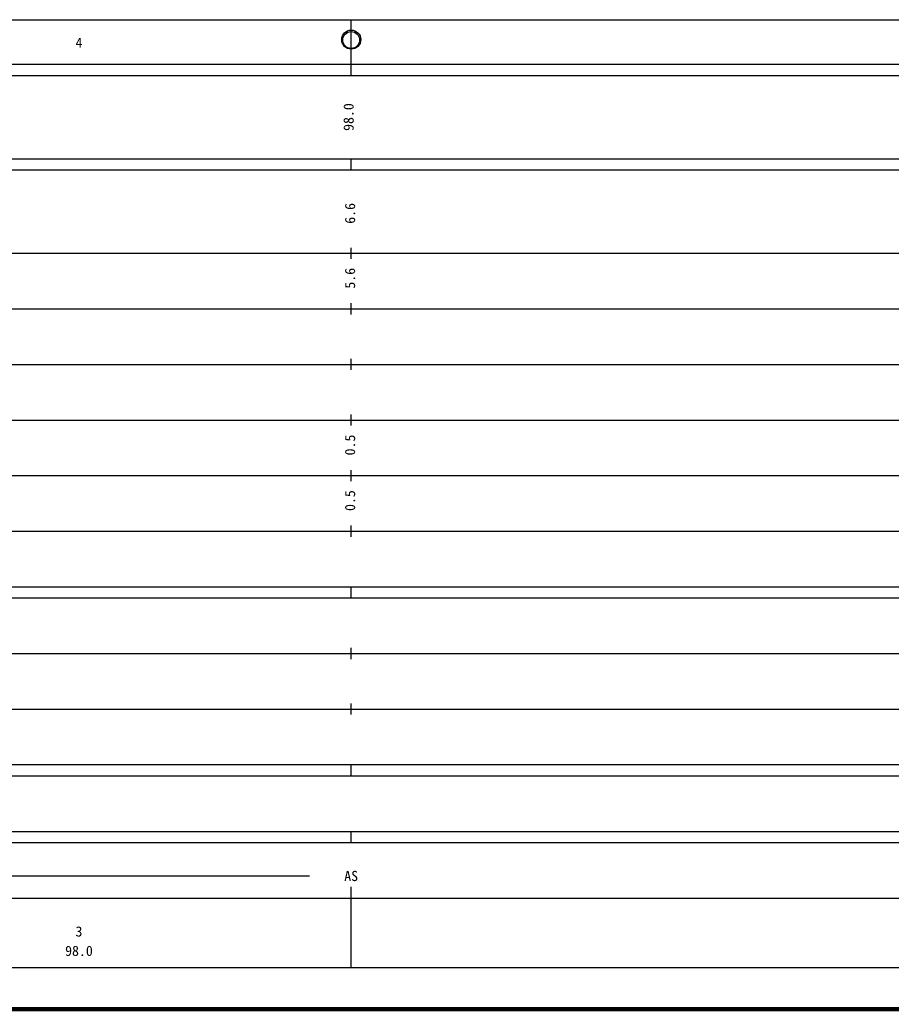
# Model space of a CAD drawing. Units: millimetres on the paper, enlarged 1000 times. Extents: x 40000 to 680000, y 20000 to 380000.
# Drawn here: x 306348 to 463213, y 20000 to 198000 of the extents above; entities that cross this region are included whole.
import ezdxf
from ezdxf.enums import TextEntityAlignment as Align

# ---------------------------------------------------------------- set-up
doc = ezdxf.new("R2010")
doc.units = ezdxf.units.MM
doc.header["$LTSCALE"] = 1000
for name, color, linetype, lineweight in [('M-TTL', 2, 'Continuous', 140), ('M-TTL-BAND', 7, 'Continuous', 25), ('M-TTL-FRAM', 2, 'Continuous', 50)]:
    doc.layers.add(name, color=color, linetype=linetype, lineweight=lineweight)
doc.styles.add('ＭＳ ゴシック', font='')
doc.styles.get('ＭＳ ゴシック').set_extended_font_data('MS Gothic')

msp = doc.modelspace()

# ---------------------------------------------------------------- linework, layer by layer
at = {"layer": 'M-TTL'}
msp.add_line((40000, 20000), (680000, 20000), dxfattribs=at)
at = {"layer": 'M-TTL', "color": 7, "lineweight": 25}
msp.add_circle((366012, 194425), 1715, dxfattribs=at)
at = {"layer": 'M-TTL-BAND'}
for p, q in [((68000, 198000), (579000, 198000)), ((366000, 188000), (366000, 198000)), ((366000, 188000), (366000, 198000)), ((366000, 188000), (366000, 198000)), ((366000, 188000), (366000, 198000)), ((40000, 190000), (579000, 190000)), ((40000, 188000), (579000, 188000)), ((40000, 173000), (579000, 173000)), ((366000, 171000), (366000, 173000)), ((366000, 171000), (366000, 173000)), ((366000, 171000), (366000, 173000)), ((366000, 171000), (366000, 173000)), ((40000, 171000), (579000, 171000)), ((366000, 155000), (366000, 157000)), ((366000, 155000), (366000, 157000)), ((366000, 155000), (366000, 157000)), ((366000, 155000), (366000, 157000)), ((40000, 156000), (579000, 156000)), ((46000, 146000), (579000, 146000)), ((366000, 145000), (366000, 147000)), ((366000, 145000), (366000, 147000)), ((366000, 145000), (366000, 147000)), ((366000, 145000), (366000, 147000)), ((52000, 136000), (579000, 136000)), ((366000, 135000), (366000, 137000)), ((366000, 135000), (366000, 137000)), ((366000, 135000), (366000, 137000)), ((366000, 135000), (366000, 137000)), ((366000, 125000), (366000, 127000)), ((366000, 125000), (366000, 127000)), ((366000, 125000), (366000, 127000)), ((366000, 125000), (366000, 127000)), ((46000, 126000), (579000, 126000)), ((52000, 116000), (579000, 116000)), ((366000, 115000), (366000, 117000)), ((366000, 115000), (366000, 117000)), ((366000, 115000), (366000, 117000)), ((366000, 115000), (366000, 117000)), ((366000, 105000), (366000, 107000)), ((366000, 105000), (366000, 107000)), ((366000, 105000), (366000, 107000)), ((366000, 105000), (366000, 107000)), ((46000, 106000), (579000, 106000)), ((40000, 96000), (579000, 96000)), ((366000, 94000), (366000, 96000)), ((366000, 94000), (366000, 96000)), ((366000, 94000), (366000, 96000)), ((366000, 94000), (366000, 96000)), ((40000, 94000), (579000, 94000)), ((49000, 84000), (579000, 84000)), ((366000, 83000), (366000, 85000)), ((366000, 83000), (366000, 85000)), ((366000, 83000), (366000, 85000)), ((366000, 83000), (366000, 85000)), ((366000, 73000), (366000, 75000)), ((366000, 73000), (366000, 75000)), ((366000, 73000), (366000, 75000)), ((366000, 73000), (366000, 75000)), ((40000, 74000), (579000, 74000)), ((40000, 64000), (579000, 64000)), ((366000, 62000), (366000, 64000)), ((366000, 62000), (366000, 64000)), ((366000, 62000), (366000, 64000)), ((366000, 62000), (366000, 64000)), ((40000, 62000), (579000, 62000)), ((40000, 52000), (579000, 52000)), ((366000, 50000), (366000, 52000)), ((366000, 50000), (366000, 52000)), ((366000, 50000), (366000, 52000)), ((366000, 50000), (366000, 52000)), ((40000, 50000), (579000, 50000)), ((71000, 44000), (358500, 44000)), ((366000, 38000), (366000, 42000)), ((366000, 27500), (366000, 42000)), ((366000, 38000), (366000, 42000)), ((366000, 27500), (366000, 42000)), ((40000, 40000), (579000, 40000)), ((68000, 27500), (579000, 27500))]:
    msp.add_line(p, q, dxfattribs=at)
at = {"layer": 'M-TTL-FRAM', "color": 7, "lineweight": 25}
msp.add_circle((366000, 194360), 1517, dxfattribs=at)

# ---------------------------------------------------------------- texts
at = {"layer": 'M-TTL-BAND', "style": 'ＭＳ ゴシック'}
for s, p in [('4', (317000, 192405)), ('AS', (366000, 42500)), ('3', (317000, 32523)), ('98.0', (317000, 29033))]:
    msp.add_text(s, height=1833, dxfattribs=at).set_placement(p, align=Align.BOTTOM_CENTER)
for s, p in [('98.0', (367000, 180500)), ('6.6', (367260, 163174)), ('5.6', (367260, 151500)), ('0.5', (367260, 121500)), ('0.5', (367260, 111500))]:
    msp.add_text(s, height=1833, rotation=90, dxfattribs=at).set_placement(p, align=Align.BOTTOM_CENTER)

doc.saveas('drawing.dxf')
